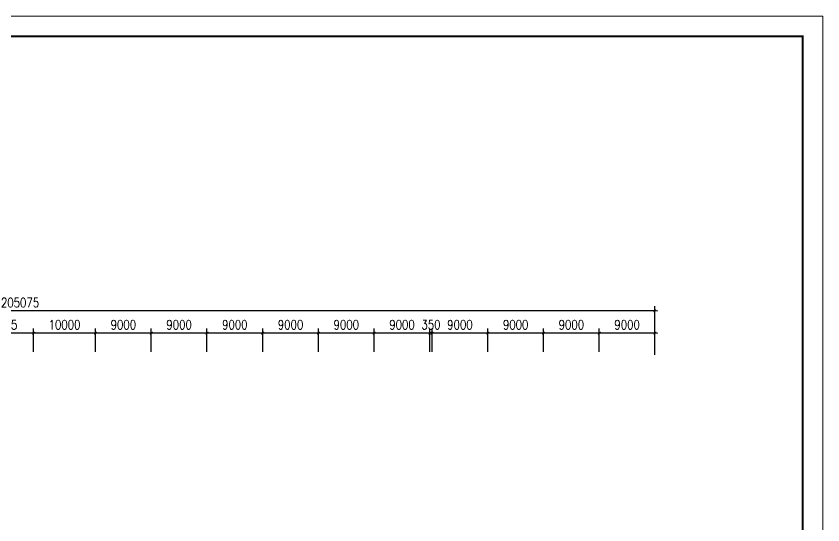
# Model space of a CAD drawing. Extents: x 5719244 to 11985375, y 1211094 to 3157953.
# Drawn here: x 6229890 to 6360166, y 1593462 to 1675543 of the extents above; entities that cross this region are included whole.
import ezdxf

# ---------------------------------------------------------------- set-up
doc = ezdxf.new("R2010")
doc.units = 0
doc.header["$LTSCALE"] = 500
doc.header["$MEASUREMENT"] = 0
doc.layers.get('0').update_dxf_attribs({"linetype": 'CONTINUOUS', "lineweight": 0})
doc.layers.get('DEFPOINTS').update_dxf_attribs({"linetype": 'CONTINUOUS', "lineweight": 0})
doc.layers.add('PUB_DIM', color=3, linetype='CONTINUOUS', lineweight=0)
doc.styles.add('DIM_FONT', font='SIMPLEX.shx', dxfattribs={"width": 0.8})
doc.dimstyles.new('DIMN300-X', dxfattribs={"dimscale": 3, "dimtxt": 500, "dimasz": 1, "dimexe": 250, "dimexo": 0, "dimgap": 200, "dimtad": 1, "dimdec": 0, "dimzin": 0, "dimdsep": 46, "dimtxsty": 'DIM_FONT', "dimblk": '_DIMX', "dimblk1": '_DIMX', "dimblk2": '_DIMX', "dimsah": 1, "dimcen": 0, "dimdle": 187.057091, "dimclrd": 3, "dimclre": 3, "dimclrt": 7, "dimadec": 0, "dimazin": 0, "dimtfac": 2.166667, "dimtdec": 0, "dimtix": 1, "dimtmove": 2, "dimatfit": 3, "dimldrblk": '_DIMX', "dimfxl": 1, "dimtolj": 1, "dimtzin": 0, "dimarcsym": 0})

# ---------------------------------------------------------------- blocks, each defined once
blk = doc.blocks.new('_DIMX')
blk.add_line((-150, 0), (150, 0))
at = {"const_width": 50}
blk.add_lwpolyline([(-70, -70), (70, 70)], dxfattribs=at)
blk = doc.blocks.new('*D186')
at = {"layer": 'DEFPOINTS', "color": 0, "transparency": 16777216}
for p in [(6306055, 1624397), (6306055, 1621397), (6315055, 1621397)]:
    blk.add_point(p, dxfattribs=at)
at = {"layer": 'PUB_DIM', "color": 3, "lineweight": -2, "transparency": 16777216}
for p, q in [((6306055, 1621397), (6306055, 1625147)), ((6315055, 1621397), (6315055, 1625147)), ((6315052, 1624397), (6306058, 1624397))]:
    blk.add_line(p, q, dxfattribs=at)
at = {"layer": 'PUB_DIM', "color": 3, "lineweight": -2, "transparency": 16777216, "xscale": 3, "yscale": 3, "zscale": 3, "rotation": 180}
blk.add_blockref('_DIMX', (6306055, 1624397), dxfattribs=at)
at = {"layer": 'PUB_DIM', "color": 3, "lineweight": -2, "transparency": 16777216, "xscale": 3, "yscale": 3, "zscale": 3}
blk.add_blockref('_DIMX', (6315055, 1624397), dxfattribs=at)
at = {"layer": 'PUB_DIM', "color": 7, "transparency": 16777216, "insert": (6310555, 1625747), "char_height": 1500, "attachment_point": 5, "style": 'DIM_FONT'}
blk.add_mtext('\\A1;9000', dxfattribs=at)
blk = doc.blocks.new('*D189')
at = {"layer": 'DEFPOINTS', "color": 0, "transparency": 16777216}
for p in [(6315055, 1624397), (6315055, 1621397), (6324055, 1621397)]:
    blk.add_point(p, dxfattribs=at)
at = {"layer": 'PUB_DIM', "color": 3, "lineweight": -2, "transparency": 16777216}
for p, q in [((6315055, 1621397), (6315055, 1625147)), ((6324055, 1621397), (6324055, 1625147)), ((6324052, 1624397), (6315058, 1624397))]:
    blk.add_line(p, q, dxfattribs=at)
at = {"layer": 'PUB_DIM', "color": 3, "lineweight": -2, "transparency": 16777216, "xscale": 3, "yscale": 3, "zscale": 3, "rotation": 180}
blk.add_blockref('_DIMX', (6315055, 1624397), dxfattribs=at)
at = {"layer": 'PUB_DIM', "color": 3, "lineweight": -2, "transparency": 16777216, "xscale": 3, "yscale": 3, "zscale": 3}
blk.add_blockref('_DIMX', (6324055, 1624397), dxfattribs=at)
at = {"layer": 'PUB_DIM', "color": 7, "transparency": 16777216, "insert": (6319555, 1625747), "char_height": 1500, "attachment_point": 5, "style": 'DIM_FONT'}
blk.add_mtext('\\A1;9000', dxfattribs=at)
blk = doc.blocks.new('*D190')
at = {"layer": 'DEFPOINTS', "color": 0, "transparency": 16777216}
for p in [(6127980, 1627978), (6127980, 1620890), (6333055, 1620890)]:
    blk.add_point(p, dxfattribs=at)
at = {"layer": 'PUB_DIM', "color": 3, "lineweight": -2, "transparency": 16777216}
for p, q in [((6127980, 1620890), (6127980, 1628728)), ((6333055, 1620890), (6333055, 1628728)), ((6333052, 1627978), (6127983, 1627978))]:
    blk.add_line(p, q, dxfattribs=at)
at = {"layer": 'PUB_DIM', "color": 3, "lineweight": -2, "transparency": 16777216, "xscale": 3, "yscale": 3, "zscale": 3, "rotation": 180}
blk.add_blockref('_DIMX', (6127980, 1627978), dxfattribs=at)
at = {"layer": 'PUB_DIM', "color": 3, "lineweight": -2, "transparency": 16777216, "xscale": 3, "yscale": 3, "zscale": 3}
blk.add_blockref('_DIMX', (6333055, 1627978), dxfattribs=at)
at = {"layer": 'PUB_DIM', "color": 7, "transparency": 16777216, "insert": (6230518, 1629328), "char_height": 1500, "attachment_point": 5, "style": 'DIM_FONT'}
blk.add_mtext('\\A1;205075', dxfattribs=at)
blk = doc.blocks.new('*D191')
at = {"layer": 'DEFPOINTS', "color": 0, "transparency": 16777216}
for p in [(6297055, 1624397), (6297055, 1621397), (6306055, 1621397)]:
    blk.add_point(p, dxfattribs=at)
at = {"layer": 'PUB_DIM', "color": 3, "lineweight": -2, "transparency": 16777216}
for p, q in [((6297055, 1621397), (6297055, 1625147)), ((6306055, 1621397), (6306055, 1625147)), ((6306052, 1624397), (6297058, 1624397))]:
    blk.add_line(p, q, dxfattribs=at)
at = {"layer": 'PUB_DIM', "color": 3, "lineweight": -2, "transparency": 16777216, "xscale": 3, "yscale": 3, "zscale": 3, "rotation": 180}
blk.add_blockref('_DIMX', (6297055, 1624397), dxfattribs=at)
at = {"layer": 'PUB_DIM', "color": 3, "lineweight": -2, "transparency": 16777216, "xscale": 3, "yscale": 3, "zscale": 3}
blk.add_blockref('_DIMX', (6306055, 1624397), dxfattribs=at)
at = {"layer": 'PUB_DIM', "color": 7, "transparency": 16777216, "insert": (6301555, 1625747), "char_height": 1500, "attachment_point": 5, "style": 'DIM_FONT'}
blk.add_mtext('\\A1;9000', dxfattribs=at)
blk = doc.blocks.new('*D192')
at = {"layer": 'DEFPOINTS', "color": 0, "transparency": 16777216}
for p in [(6296705, 1624397), (6296705, 1621397), (6297055, 1621397)]:
    blk.add_point(p, dxfattribs=at)
at = {"layer": 'PUB_DIM', "color": 3, "lineweight": -2, "transparency": 16777216}
for p, q in [((6296705, 1621397), (6296705, 1625147)), ((6297055, 1621397), (6297055, 1625147)), ((6296702, 1624397), (6296699, 1624397)), ((6297055, 1624397), (6296705, 1624397)), ((6297058, 1624397), (6297061, 1624397))]:
    blk.add_line(p, q, dxfattribs=at)
at = {"layer": 'PUB_DIM', "color": 3, "lineweight": -2, "transparency": 16777216, "xscale": 3, "yscale": 3, "zscale": 3}
blk.add_blockref('_DIMX', (6296705, 1624397), dxfattribs=at)
at = {"layer": 'PUB_DIM', "color": 3, "lineweight": -2, "transparency": 16777216, "xscale": 3, "yscale": 3, "zscale": 3, "rotation": 180}
blk.add_blockref('_DIMX', (6297055, 1624397), dxfattribs=at)
at = {"layer": 'PUB_DIM', "color": 7, "transparency": 16777216, "insert": (6296880, 1625747), "char_height": 1500, "attachment_point": 5, "style": 'DIM_FONT'}
blk.add_mtext('\\A1;350', dxfattribs=at)
blk = doc.blocks.new('*D193')
at = {"layer": 'DEFPOINTS', "color": 0, "transparency": 16777216}
for p in [(6287705, 1624397), (6287705, 1621397), (6296705, 1621397)]:
    blk.add_point(p, dxfattribs=at)
at = {"layer": 'PUB_DIM', "color": 3, "lineweight": -2, "transparency": 16777216}
for p, q in [((6287705, 1621397), (6287705, 1625147)), ((6296705, 1621397), (6296705, 1625147)), ((6296702, 1624397), (6287708, 1624397))]:
    blk.add_line(p, q, dxfattribs=at)
at = {"layer": 'PUB_DIM', "color": 3, "lineweight": -2, "transparency": 16777216, "xscale": 3, "yscale": 3, "zscale": 3, "rotation": 180}
blk.add_blockref('_DIMX', (6287705, 1624397), dxfattribs=at)
at = {"layer": 'PUB_DIM', "color": 3, "lineweight": -2, "transparency": 16777216, "xscale": 3, "yscale": 3, "zscale": 3}
blk.add_blockref('_DIMX', (6296705, 1624397), dxfattribs=at)
at = {"layer": 'PUB_DIM', "color": 7, "transparency": 16777216, "insert": (6292205, 1625747), "char_height": 1500, "attachment_point": 5, "style": 'DIM_FONT'}
blk.add_mtext('\\A1;9000', dxfattribs=at)
blk = doc.blocks.new('*D194')
at = {"layer": 'DEFPOINTS', "color": 0, "transparency": 16777216}
for p in [(6278705, 1624397), (6278705, 1621397), (6287705, 1621397)]:
    blk.add_point(p, dxfattribs=at)
at = {"layer": 'PUB_DIM', "color": 3, "lineweight": -2, "transparency": 16777216}
for p, q in [((6278705, 1621397), (6278705, 1625147)), ((6287705, 1621397), (6287705, 1625147)), ((6287702, 1624397), (6278708, 1624397))]:
    blk.add_line(p, q, dxfattribs=at)
at = {"layer": 'PUB_DIM', "color": 3, "lineweight": -2, "transparency": 16777216, "xscale": 3, "yscale": 3, "zscale": 3, "rotation": 180}
blk.add_blockref('_DIMX', (6278705, 1624397), dxfattribs=at)
at = {"layer": 'PUB_DIM', "color": 3, "lineweight": -2, "transparency": 16777216, "xscale": 3, "yscale": 3, "zscale": 3}
blk.add_blockref('_DIMX', (6287705, 1624397), dxfattribs=at)
at = {"layer": 'PUB_DIM', "color": 7, "transparency": 16777216, "insert": (6283205, 1625747), "char_height": 1500, "attachment_point": 5, "style": 'DIM_FONT'}
blk.add_mtext('\\A1;9000', dxfattribs=at)
blk = doc.blocks.new('*D195')
at = {"layer": 'DEFPOINTS', "color": 0, "transparency": 16777216}
for p in [(6269705, 1624397), (6269705, 1621397), (6278705, 1621397)]:
    blk.add_point(p, dxfattribs=at)
at = {"layer": 'PUB_DIM', "color": 3, "lineweight": -2, "transparency": 16777216}
for p, q in [((6269705, 1621397), (6269705, 1625147)), ((6278705, 1621397), (6278705, 1625147)), ((6278702, 1624397), (6269708, 1624397))]:
    blk.add_line(p, q, dxfattribs=at)
at = {"layer": 'PUB_DIM', "color": 3, "lineweight": -2, "transparency": 16777216, "xscale": 3, "yscale": 3, "zscale": 3, "rotation": 180}
blk.add_blockref('_DIMX', (6269705, 1624397), dxfattribs=at)
at = {"layer": 'PUB_DIM', "color": 3, "lineweight": -2, "transparency": 16777216, "xscale": 3, "yscale": 3, "zscale": 3}
blk.add_blockref('_DIMX', (6278705, 1624397), dxfattribs=at)
at = {"layer": 'PUB_DIM', "color": 7, "transparency": 16777216, "insert": (6274205, 1625747), "char_height": 1500, "attachment_point": 5, "style": 'DIM_FONT'}
blk.add_mtext('\\A1;9000', dxfattribs=at)
blk = doc.blocks.new('*D196')
at = {"layer": 'DEFPOINTS', "color": 0, "transparency": 16777216}
for p in [(6260705, 1624397), (6260705, 1621397), (6269705, 1621397)]:
    blk.add_point(p, dxfattribs=at)
at = {"layer": 'PUB_DIM', "color": 3, "lineweight": -2, "transparency": 16777216}
for p, q in [((6260705, 1621397), (6260705, 1625147)), ((6269705, 1621397), (6269705, 1625147)), ((6269702, 1624397), (6260708, 1624397))]:
    blk.add_line(p, q, dxfattribs=at)
at = {"layer": 'PUB_DIM', "color": 3, "lineweight": -2, "transparency": 16777216, "xscale": 3, "yscale": 3, "zscale": 3, "rotation": 180}
blk.add_blockref('_DIMX', (6260705, 1624397), dxfattribs=at)
at = {"layer": 'PUB_DIM', "color": 3, "lineweight": -2, "transparency": 16777216, "xscale": 3, "yscale": 3, "zscale": 3}
blk.add_blockref('_DIMX', (6269705, 1624397), dxfattribs=at)
at = {"layer": 'PUB_DIM', "color": 7, "transparency": 16777216, "insert": (6265205, 1625747), "char_height": 1500, "attachment_point": 5, "style": 'DIM_FONT'}
blk.add_mtext('\\A1;9000', dxfattribs=at)
blk = doc.blocks.new('*D197')
at = {"layer": 'DEFPOINTS', "color": 0, "transparency": 16777216}
for p in [(6251705, 1624397), (6251705, 1621397), (6260705, 1621397)]:
    blk.add_point(p, dxfattribs=at)
at = {"layer": 'PUB_DIM', "color": 3, "lineweight": -2, "transparency": 16777216}
for p, q in [((6251705, 1621397), (6251705, 1625147)), ((6260705, 1621397), (6260705, 1625147)), ((6260702, 1624397), (6251708, 1624397))]:
    blk.add_line(p, q, dxfattribs=at)
at = {"layer": 'PUB_DIM', "color": 3, "lineweight": -2, "transparency": 16777216, "xscale": 3, "yscale": 3, "zscale": 3, "rotation": 180}
blk.add_blockref('_DIMX', (6251705, 1624397), dxfattribs=at)
at = {"layer": 'PUB_DIM', "color": 3, "lineweight": -2, "transparency": 16777216, "xscale": 3, "yscale": 3, "zscale": 3}
blk.add_blockref('_DIMX', (6260705, 1624397), dxfattribs=at)
at = {"layer": 'PUB_DIM', "color": 7, "transparency": 16777216, "insert": (6256205, 1625747), "char_height": 1500, "attachment_point": 5, "style": 'DIM_FONT'}
blk.add_mtext('\\A1;9000', dxfattribs=at)
blk = doc.blocks.new('*D198')
at = {"layer": 'DEFPOINTS', "color": 0, "transparency": 16777216}
for p in [(6242705, 1624397), (6242705, 1621397), (6251705, 1621397)]:
    blk.add_point(p, dxfattribs=at)
at = {"layer": 'PUB_DIM', "color": 3, "lineweight": -2, "transparency": 16777216}
for p, q in [((6242705, 1621397), (6242705, 1625147)), ((6251705, 1621397), (6251705, 1625147)), ((6251702, 1624397), (6242708, 1624397))]:
    blk.add_line(p, q, dxfattribs=at)
at = {"layer": 'PUB_DIM', "color": 3, "lineweight": -2, "transparency": 16777216, "xscale": 3, "yscale": 3, "zscale": 3, "rotation": 180}
blk.add_blockref('_DIMX', (6242705, 1624397), dxfattribs=at)
at = {"layer": 'PUB_DIM', "color": 3, "lineweight": -2, "transparency": 16777216, "xscale": 3, "yscale": 3, "zscale": 3}
blk.add_blockref('_DIMX', (6251705, 1624397), dxfattribs=at)
at = {"layer": 'PUB_DIM', "color": 7, "transparency": 16777216, "insert": (6247205, 1625747), "char_height": 1500, "attachment_point": 5, "style": 'DIM_FONT'}
blk.add_mtext('\\A1;9000', dxfattribs=at)
blk = doc.blocks.new('*D199')
at = {"layer": 'DEFPOINTS', "color": 0, "transparency": 16777216}
for p in [(6232705, 1624397), (6232705, 1621397), (6242705, 1621397)]:
    blk.add_point(p, dxfattribs=at)
at = {"layer": 'PUB_DIM', "color": 3, "lineweight": -2, "transparency": 16777216}
for p, q in [((6232705, 1621397), (6232705, 1625147)), ((6242705, 1621397), (6242705, 1625147)), ((6242702, 1624397), (6232708, 1624397))]:
    blk.add_line(p, q, dxfattribs=at)
at = {"layer": 'PUB_DIM', "color": 3, "lineweight": -2, "transparency": 16777216, "xscale": 3, "yscale": 3, "zscale": 3, "rotation": 180}
blk.add_blockref('_DIMX', (6232705, 1624397), dxfattribs=at)
at = {"layer": 'PUB_DIM', "color": 3, "lineweight": -2, "transparency": 16777216, "xscale": 3, "yscale": 3, "zscale": 3}
blk.add_blockref('_DIMX', (6242705, 1624397), dxfattribs=at)
at = {"layer": 'PUB_DIM', "color": 7, "transparency": 16777216, "insert": (6237705, 1625747), "char_height": 1500, "attachment_point": 5, "style": 'DIM_FONT'}
blk.add_mtext('\\A1;10000', dxfattribs=at)
blk = doc.blocks.new('*D200')
at = {"layer": 'DEFPOINTS', "color": 0, "transparency": 16777216}
for p in [(6222330, 1624397), (6222330, 1621397), (6232705, 1621397)]:
    blk.add_point(p, dxfattribs=at)
at = {"layer": 'PUB_DIM', "color": 3, "lineweight": -2, "transparency": 16777216}
for p, q in [((6222330, 1621397), (6222330, 1625147)), ((6232705, 1621397), (6232705, 1625147)), ((6232702, 1624397), (6222333, 1624397))]:
    blk.add_line(p, q, dxfattribs=at)
at = {"layer": 'PUB_DIM', "color": 3, "lineweight": -2, "transparency": 16777216, "xscale": 3, "yscale": 3, "zscale": 3, "rotation": 180}
blk.add_blockref('_DIMX', (6222330, 1624397), dxfattribs=at)
at = {"layer": 'PUB_DIM', "color": 3, "lineweight": -2, "transparency": 16777216, "xscale": 3, "yscale": 3, "zscale": 3}
blk.add_blockref('_DIMX', (6232705, 1624397), dxfattribs=at)
at = {"layer": 'PUB_DIM', "color": 7, "transparency": 16777216, "insert": (6227518, 1625747), "char_height": 1500, "attachment_point": 5, "style": 'DIM_FONT'}
blk.add_mtext('\\A1;10375', dxfattribs=at)
blk = doc.blocks.new('*D246')
at = {"layer": 'DEFPOINTS', "color": 0, "transparency": 16777216}
for p in [(6324055, 1624397), (6324055, 1621397), (6333055, 1621397)]:
    blk.add_point(p, dxfattribs=at)
at = {"layer": 'PUB_DIM', "color": 3, "lineweight": -2, "transparency": 16777216}
for p, q in [((6324055, 1621397), (6324055, 1625147)), ((6333055, 1621397), (6333055, 1625147)), ((6333052, 1624397), (6324058, 1624397))]:
    blk.add_line(p, q, dxfattribs=at)
at = {"layer": 'PUB_DIM', "color": 3, "lineweight": -2, "transparency": 16777216, "xscale": 3, "yscale": 3, "zscale": 3, "rotation": 180}
blk.add_blockref('_DIMX', (6324055, 1624397), dxfattribs=at)
at = {"layer": 'PUB_DIM', "color": 3, "lineweight": -2, "transparency": 16777216, "xscale": 3, "yscale": 3, "zscale": 3}
blk.add_blockref('_DIMX', (6333055, 1624397), dxfattribs=at)
at = {"layer": 'PUB_DIM', "color": 7, "transparency": 16777216, "insert": (6328555, 1625747), "char_height": 1500, "attachment_point": 5, "style": 'DIM_FONT'}
blk.add_mtext('\\A1;9000', dxfattribs=at)

msp = doc.modelspace()

# ---------------------------------------------------------------- linework, layer by layer
at = {"color": 4}
msp.add_lwpolyline([(6086722.7, 1482409.7), (6086722.7, 1675543.1), (6360165.9, 1675543.1), (6360165.9, 1482409.7)], close=True, dxfattribs=at)
at = {"color": 4, "const_width": 325.1}
msp.add_lwpolyline([(6089974.1, 1485661.1), (6356914.5, 1485661.1), (6356914.5, 1672291.7), (6089974.1, 1672291.7)], close=True, dxfattribs=at)

# ---------------------------------------------------------------- dimensions: what is measured, and where the dimension line sits
at = {"layer": 'PUB_DIM'}
dim = msp.add_linear_dim(base=(6127980.1, 1627977.7), p1=(6333055.1, 1620889.9), p2=(6127980.1, 1620889.9), dimstyle='DIMN300-X', dxfattribs=at)
dim.commit()
dim.dimension.update_dxf_attribs({"geometry": '*D190', "text_midpoint": (6230517.6, 1629327.7)})
for p1, p2, picture, middle in [((6232705, 1621397.3), (6222330, 1621397.3), '*D200', (6227517.5, 1625747.3)), ((6242705, 1621397.3), (6232705, 1621397.3), '*D199', (6237705, 1625747.3)), ((6251705, 1621397.3), (6242705, 1621397.3), '*D198', (6247205, 1625747.3)), ((6260705, 1621397.3), (6251705, 1621397.3), '*D197', (6256205, 1625747.3)), ((6269705, 1621397.3), (6260705, 1621397.3), '*D196', (6265205, 1625747.3)), ((6278705, 1621397.3), (6269705, 1621397.3), '*D195', (6274205, 1625747.3)), ((6287705, 1621397.3), (6278705, 1621397.3), '*D194', (6283205, 1625747.3)), ((6296705, 1621397.3), (6287705, 1621397.3), '*D193', (6292205, 1625747.3)), ((6297055, 1621397.3), (6296705, 1621397.3), '*D192', (6296880, 1625747.3)), ((6306055, 1621397.3), (6297055, 1621397.3), '*D191', (6301555, 1625747.3)), ((6315055, 1621397.3), (6306055, 1621397.3), '*D186', (6310555, 1625747.3)), ((6324055, 1621397.3), (6315055, 1621397.3), '*D189', (6319555, 1625747.3)), ((6333055, 1621397.3), (6324055, 1621397.3), '*D246', (6328555, 1625747.3))]:
    dim = msp.add_aligned_dim(p1=p1, p2=p2, distance=-3000, dimstyle='DIMN300-X', dxfattribs=at)
    dim.commit()
    dim.dimension.update_dxf_attribs({"geometry": picture, "text_midpoint": middle})

doc.saveas('drawing.dxf')
